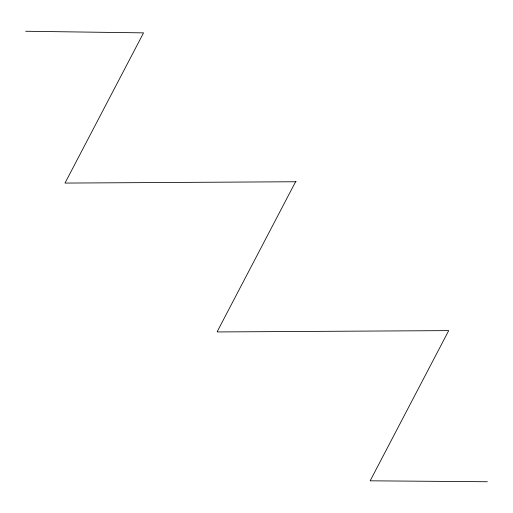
<?xml version="1.0" encoding="UTF-8"?>
<svg xmlns="http://www.w3.org/2000/svg" width="513" height="513" viewBox="0 0 513 513"><rect width="100%" height="100%" fill="white"/><g stroke="black" fill="none" stroke-linecap="round" stroke-linejoin="round"><path stroke-width="0.77" d="M217.223 331.603L295.777 181.397M296.129 181.743L64.997 183.077L143.55 32.87L25.65 31.261M217.576 331.943L448.708 330.616L370.155 480.816L487.35 481.739"/></g></svg>
